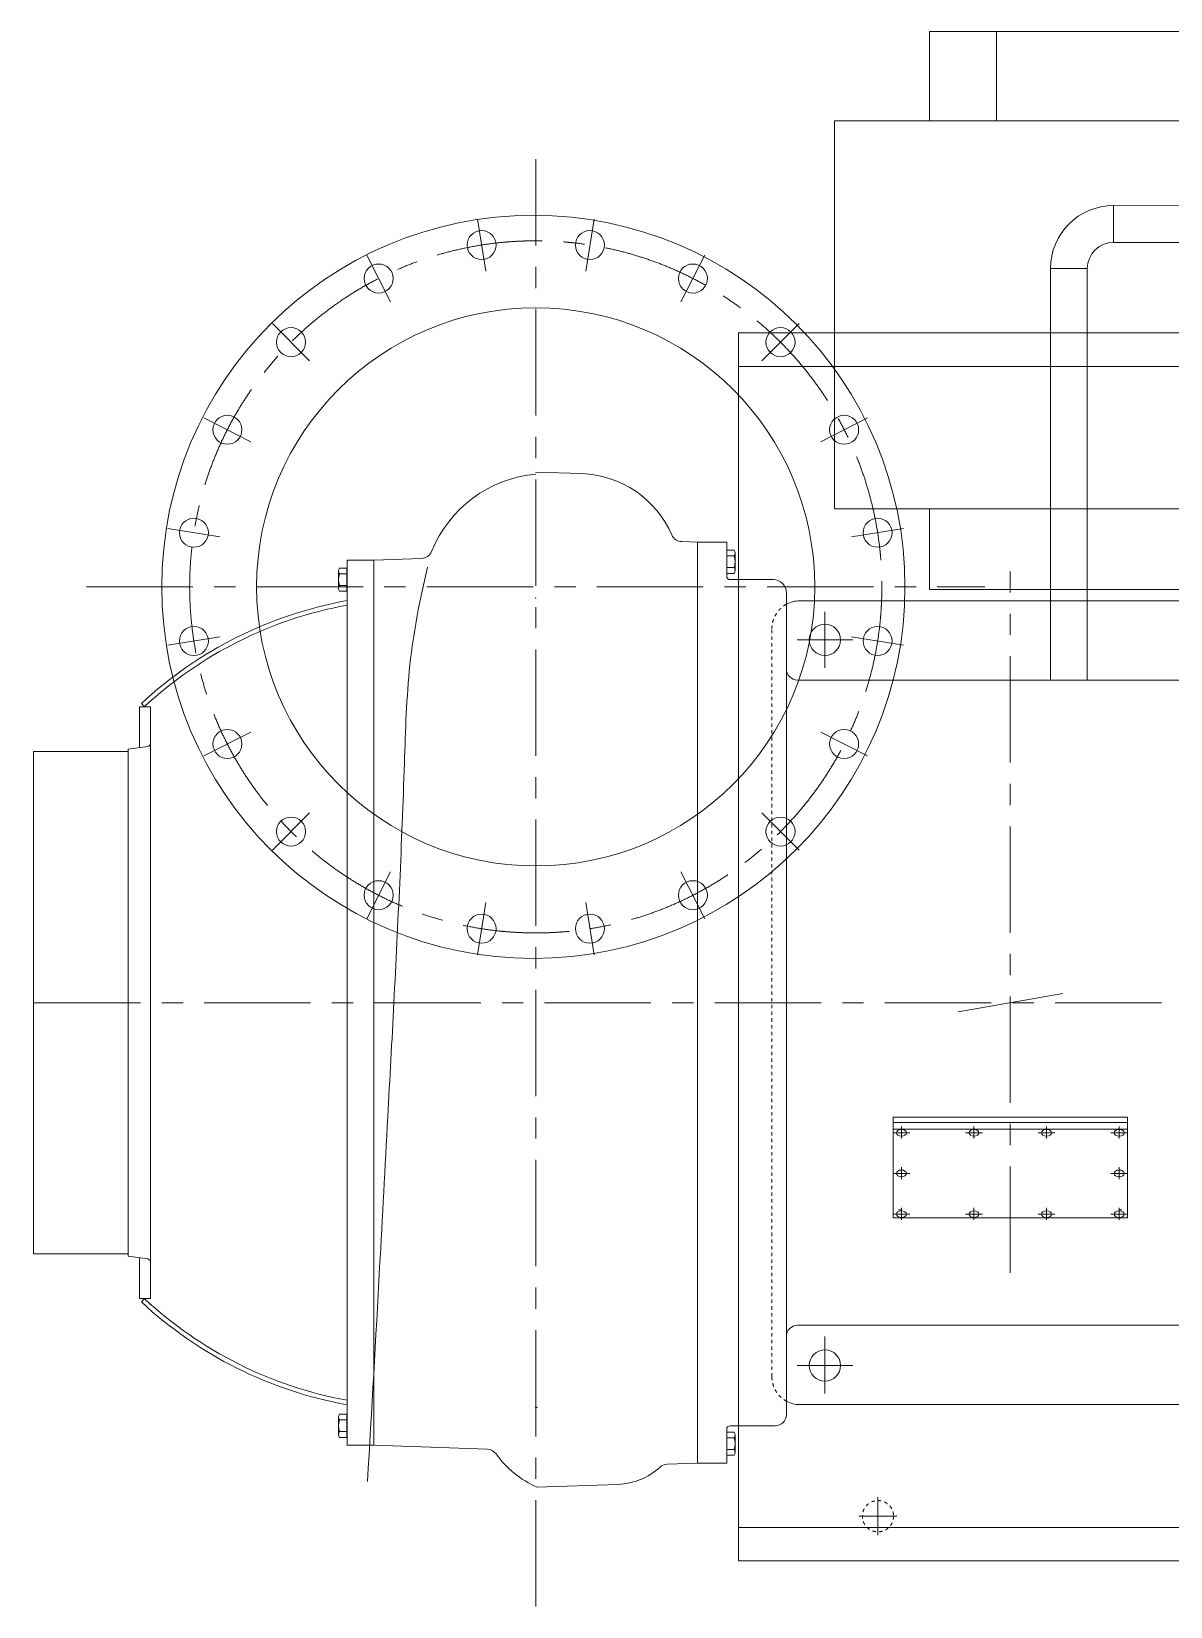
# Model space of a CAD drawing. Header units: millimetres. Extents: x -1 to 671026, y 1 to 511259.
# Drawn here: x 508560 to 534472, y 180594 to 216430 of the extents above; entities that cross this region are included whole.
import ezdxf

# ---------------------------------------------------------------- set-up
doc = ezdxf.new("R2010")
doc.units = ezdxf.units.MM
doc.header["$LTSCALE"] = 25.4
doc.linetypes.add('CENTER', pattern=[50.8, 31.75, -6.35, 6.35, -6.35])
doc.linetypes.add('EB_DASH', pattern=[6, 3, -3])
for name, color, linetype, lineweight in [('CAXA1', 5, 'CENTER', 5), ('CAXAEB0', 7, 'Continuous', 5), ('CAXA细实线层', 7, 'Continuous', 5), ('CAXA虚线层', 96, 'EB_DASH', 5)]:
    doc.layers.add(name, color=color, linetype=linetype, lineweight=lineweight)

msp = doc.modelspace()

# ---------------------------------------------------------------- linework, layer by layer
at = {"color": 7, "lineweight": 5}
for p, q in [((528985.88, 216430.32), (548289.88, 216430.32)), ((528985.88, 216430.32), (528985.88, 214398.32)), ((528985.88, 216430.32), (528985.88, 214398.32)), ((528985.88, 216430.32), (530509.88, 216430.32)), ((530509.88, 216430.32), (530509.88, 214398.32)), ((526826.88, 214398.32), (526826.88, 205569.28)), ((526826.88, 214398.32), (550448.88, 214398.32)), ((533169.94, 212470.24), (543308.96, 212456.36)), ((533176.25, 211632.06), (533176.25, 212470.26)), ((533169.94, 211632.04), (543308.96, 211618.16)), ((531741.15, 211035.16), (532579.35, 211035.16)), ((531741.15, 211035.16), (531741.15, 201672.85)), ((532579.35, 211035.16), (532579.35, 201672.85)), ((524641.97, 203958.92), (524641.97, 209572.32)), ((524641.97, 209572.32), (589411.97, 209572.32)), ((524641.97, 208810.32), (589411.97, 208810.32)), ((526826.88, 205569.28), (550448.88, 205569.28)), ((528985.88, 205569.28), (528985.88, 203730.32)), ((523714.75, 204809.9), (524375.15, 204809.9)), ((523714.75, 183854.9), (523714.75, 204809.9)), ((524375.15, 204809.9), (524375.15, 204035.12)), ((524451.35, 203958.92), (525429.25, 203958.92)), ((525734.05, 203654.12), (525734.05, 191690.72)), ((528985.88, 203730.32), (548289.88, 203730.32)), ((526038.91, 203476.32), (536960.92, 203476.32)), ((536618.08, 201672.85), (525988.05, 201672.85)), ((511014.75, 201063.32), (511014.75, 200275.92)), ((511014.75, 201063.32), (511268.75, 201063.32)), ((511131.25, 201063.32), (511059.7, 201140.27)), ((511268.75, 201063.32), (511268.75, 200238.67)), ((508601.75, 200047.32), (510760.75, 200047.32)), ((508601.75, 188617.32), (508601.75, 200047.32)), ((510760.75, 200098.12), (511203.64, 200163.28)), ((510760.75, 188566.52), (510760.75, 200098.12)), ((511014.75, 200135.49), (511014.75, 200275.92)), ((511268.75, 187601.32), (511268.75, 200238.67)), ((528159.75, 191728.67), (533493.75, 191728.67)), ((528159.75, 189437.71), (528159.75, 191728.67)), ((533493.75, 189437.71), (533493.75, 191728.67)), ((525734.05, 186547.63), (525734.05, 191690.72)), ((528159.75, 191608.4), (533493.75, 191608.4)), ((528159.75, 191456.48), (533493.75, 191456.48)), ((528159.75, 191373.8), (528540.75, 191373.8)), ((528159.75, 191373.8), (528540.75, 191373.8)), ((528350.25, 191243.76), (528350.25, 191518.17)), ((529810.75, 191373.8), (530191.75, 191373.8)), ((529810.75, 191373.8), (530191.75, 191373.8)), ((530001.25, 191243.76), (530001.25, 191518.17)), ((530826.75, 191171.1), (530826.75, 191576.49)), ((531461.75, 191373.8), (531842.75, 191373.8)), ((531461.75, 191373.8), (531842.75, 191373.8)), ((531652.25, 191243.76), (531652.25, 191518.17)), ((533112.75, 191373.8), (533493.75, 191373.8)), ((533112.75, 191373.8), (533493.75, 191373.8)), ((533303.25, 191243.76), (533303.25, 191518.17)), ((528159.75, 190448.82), (528540.75, 190448.82)), ((528159.75, 190448.82), (528540.75, 190448.82)), ((528350.25, 190318.78), (528350.25, 190593.19)), ((533112.75, 190448.63), (533493.75, 190448.63)), ((533112.75, 190448.63), (533493.75, 190448.63)), ((533303.25, 190318.6), (533303.25, 190593.01)), ((528286.75, 189621.67), (528350.25, 189621.67)), ((528350.25, 189391.81), (528350.25, 189666.22)), ((530001.25, 189391.81), (530001.25, 189666.22)), ((531652.25, 189391.81), (531652.25, 189666.22)), ((533303.25, 189391.81), (533303.25, 189666.22)), ((533303.25, 189621.67), (533366.75, 189621.67)), ((528159.75, 189521.85), (528540.75, 189521.85)), ((528159.75, 189521.85), (528540.75, 189521.85)), ((528159.75, 189437.71), (533493.75, 189437.71)), ((529810.75, 189521.85), (530191.75, 189521.85)), ((529810.75, 189521.85), (530191.75, 189521.85)), ((531461.75, 189521.85), (531842.75, 189521.85)), ((531461.75, 189521.85), (531842.75, 189521.85)), ((533112.75, 189521.85), (533493.75, 189521.85)), ((533112.75, 189521.85), (533493.75, 189521.85)), ((508601.75, 188617.32), (509236.75, 188617.32)), ((508601.75, 188617.32), (510760.75, 188617.32)), ((510760.75, 188566.52), (511203.64, 188501.36)), ((511014.75, 187601.32), (511014.75, 188529.15)), ((511014.75, 187601.32), (511268.75, 187601.32)), ((511131.25, 187601.32), (511059.7, 187524.38)), ((536618.08, 186991.65), (525988.05, 186991.65)), ((525734.05, 184959.72), (525734.05, 186547.63)), ((526038.91, 185188.32), (536960.92, 185188.32)), ((524375.15, 183854.9), (524375.15, 184629.52)), ((524451.35, 184705.72), (525480.05, 184705.72)), ((524641.97, 181632.32), (524641.97, 184705.72)), ((523714.75, 183854.9), (524375.15, 183854.9)), ((524641.97, 182394.32), (589411.97, 182394.32)), ((524641.97, 181632.32), (589411.97, 181632.32))]:
    msp.add_line(p, q, dxfattribs=at)
for centre, radius in [((519977.05, 203793.85), 8454.3), ((518799.99, 211570.87), 330.2), ((521263.52, 211570.87), 330.2), ((516457.03, 210809.6), 330.2), ((523606.47, 210809.6), 330.2), ((520031.3, 203793.85), 6350), ((514463.99, 209361.58), 330.2), ((525599.51, 209361.58), 330.2), ((513015.97, 207368.54), 330.2), ((527047.54, 207368.54), 330.2), ((512254.69, 205025.58), 330.2), ((527808.81, 205025.58), 330.2), ((512254.69, 202562.05), 330.2), ((526610.35, 202587.32), 355.6), ((527808.81, 202562.05), 330.2), ((513015.97, 200219.1), 330.2), ((527047.54, 200219.1), 330.2), ((514463.99, 198226.06), 330.2), ((525599.51, 198226.06), 330.2), ((516457.03, 196778.03), 330.2), ((523606.47, 196778.03), 330.2), ((518799.99, 196016.76), 330.2), ((521263.52, 196016.76), 330.2), ((526610.35, 186077.32), 355.6)]:
    msp.add_circle(centre, radius, dxfattribs=at)
for centre, radius, start, end in [((533176.25, 211035.16), 1435.1, 90, 180), ((533176.25, 211035.16), 596.9, 90, 180), ((524451.35, 204035.12), 76.2, 180, 270), ((525429.25, 203654.12), 304.8, 0, 90), ((517390.18, 194332.32), 9296.4, 100.229901, 132.918699), ((517390.18, 194332.32), 9194.8, 100.344176, 132.941959), ((526038.91, 202841.32), 635, 90, 118.691563), ((525988.05, 201926.85), 254, 180, 270), ((511192.55, 200238.67), 76.2, 278.369335, 360), ((511192.55, 188425.98), 76.2, 0, 81.630665), ((517390.18, 194332.32), 9296.4, 227.081301, 259.770099), ((517390.18, 194332.32), 9194.8, 227.058041, 259.655824), ((525988.05, 186737.65), 254, 90, 180), ((525480.05, 184959.72), 254, 270, 360), ((526038.91, 185823.32), 635, 241.308437, 270), ((524451.35, 184629.52), 76.2, 90, 180)]:
    msp.add_arc(centre, radius, start, end, dxfattribs=at)
for centre in [(528350.25, 191373.8), (530001.25, 191373.8), (531652.25, 191373.8), (533303.25, 191373.8), (528350.25, 190448.82), (533303.25, 190448.63), (528350.25, 189521.85), (530001.25, 189521.85), (531652.25, 189521.85), (533303.25, 189521.85)]:
    msp.add_ellipse(centre, major_axis=(-114.3, 0), ratio=0.66222222, dxfattribs=at)
msp.add_open_spline([(516203.58, 183435.49), (516298.46, 185060.73), (516456.22, 187826.09), (516649.81, 191458.55), (516857.32, 195280.62), (517017.73, 198708.54), (517110.74, 202030.77), (517390.53, 203513), (517571.28, 204245.13)], degree=3, knots=[0, 0, 0, 0, 192.30974109, 327.18883129, 429.70917948, 644.42180796, 732.78114908, 821.77759971, 821.77759971, 821.77759971, 821.77759971], dxfattribs=at)
at = {"layer": 'CAXA1', "linetype": 'CENTER', "lineweight": 5, "ltscale": 3}
for p, q in [((520031.75, 180593.65), (520031.75, 213524.63)), ((518893.75, 210978.87), (518706.22, 212162.88)), ((521169.75, 210978.87), (521357.28, 212162.88)), ((516729.15, 210275.54), (516184.91, 211343.66)), ((523334.36, 210275.54), (523878.59, 211343.66)), ((514887.82, 208937.74), (514040.16, 209785.41)), ((525175.68, 208937.74), (526023.34, 209785.41)), ((513550.03, 207096.42), (512481.91, 207640.65)), ((526513.48, 207096.42), (527581.6, 207640.65)), ((512846.7, 204931.82), (511662.69, 205119.35)), ((527216.8, 204931.82), (528400.82, 205119.35)), ((530826.75, 188183.65), (530826.75, 204144.31)), ((509811.61, 203793.82), (530251.89, 203793.82)), ((526610.35, 201952.32), (526610.35, 203222.32)), ((512846.7, 202655.82), (511662.69, 202468.29)), ((527245.35, 202587.32), (525975.35, 202587.32)), ((527216.8, 202655.82), (528400.82, 202468.29)), ((513550.03, 200491.21), (512481.91, 199946.98)), ((526513.48, 200491.21), (527581.6, 199946.98)), ((514887.82, 198649.89), (514040.16, 197802.23)), ((525175.68, 198649.89), (526023.34, 197802.23)), ((516729.15, 197312.09), (516184.91, 196243.97)), ((523334.36, 197312.09), (523878.59, 196243.97)), ((518893.75, 196608.77), (518706.22, 195424.75)), ((521169.75, 196608.77), (521357.28, 195424.75)), ((545877.32, 194332.32), (465934.95, 194332.32)), ((529639.49, 194122.97), (532154.34, 194566.41)), ((526610.35, 185442.32), (526610.35, 186737.78)), ((527245.35, 186077.32), (525975.35, 186077.32)), ((527816.91, 182216.52), (527816.91, 183080.12)), ((528248.71, 182648.32), (527385.11, 182648.32))]:
    msp.add_line(p, q, dxfattribs=at)
msp.add_circle((520031.75, 203793.82), 7874, dxfattribs=at)
at = {"layer": 'CAXAEB0', "color": 7, "lineweight": 5}
for p, q in [((524375.15, 204101.43), (524375.15, 204629.36)), ((524546.18, 204629.36), (524375.15, 204629.36)), ((524375.15, 204213), (524375.15, 204517.8)), ((524546.18, 204497.38), (524375.15, 204497.38)), ((524565.65, 204167.42), (524565.65, 204563.37)), ((515545.22, 203760.95), (515545.22, 204156.9)), ((515564.69, 204222.89), (515735.72, 204222.89)), ((515564.69, 204090.9), (515735.72, 204090.9)), ((515735.72, 203694.96), (515735.72, 204222.89)), ((515735.72, 203806.52), (515735.72, 204111.32)), ((524546.18, 204233.41), (524375.15, 204233.41)), ((524546.18, 204101.43), (524375.15, 204101.43)), ((515564.69, 203826.94), (515735.72, 203826.94)), ((515564.69, 203694.96), (515735.72, 203694.96)), ((515564.69, 184969.69), (515735.72, 184969.69)), ((515735.72, 184969.69), (515735.72, 184441.76)), ((515545.22, 184903.7), (515545.22, 184507.75)), ((515564.69, 184837.7), (515735.72, 184837.7)), ((515564.69, 184573.74), (515735.72, 184573.74)), ((515735.72, 184858.12), (515735.72, 184553.32)), ((524375.15, 184563.36), (524375.15, 184035.43)), ((524546.18, 184563.36), (524375.15, 184563.36)), ((515564.69, 184441.76), (515735.72, 184441.76)), ((524375.15, 184451.8), (524375.15, 184147)), ((524546.18, 184431.38), (524375.15, 184431.38)), ((524565.65, 184497.37), (524565.65, 184101.42)), ((524546.18, 184167.41), (524375.15, 184167.41)), ((524546.18, 184035.43), (524375.15, 184035.43))]:
    msp.add_line(p, q, dxfattribs=at)
for centre, radius, start, end in [((524444.05, 204563.37), 121.6, 327.132768, 32.867232), ((524108.45, 204365.4), 457.2, 343.221345, 16.778655), ((515666.82, 204156.9), 121.6, 147.132768, 212.867232), ((516002.42, 203958.92), 457.2, 163.221345, 196.778655), ((524444.05, 204167.42), 121.6, 327.132768, 32.867232), ((515666.82, 203760.95), 121.6, 147.132768, 212.867232), ((515666.82, 184903.7), 121.6, 147.132768, 212.867232), ((516002.42, 184705.72), 457.2, 163.221345, 196.778655), ((515666.82, 184507.75), 121.6, 147.132768, 212.867232), ((524444.05, 184497.37), 121.6, 327.132768, 32.867232), ((524108.45, 184299.4), 457.2, 343.221345, 16.778655), ((524444.05, 184101.42), 121.6, 327.132768, 32.867232)]:
    msp.add_arc(centre, radius, start, end, dxfattribs=at)
at = {"layer": 'CAXAEB0', "color": 7, "linetype": 'Continuous', "lineweight": 5}
for p in [(520031.75, 203539.74), (520031.75, 203539.74), (520031.75, 185124.9), (520057.15, 185124.9)]:
    msp.add_point(p, dxfattribs=at)
at = {"layer": 'CAXA细实线层', "color": 7, "linetype": 'Continuous', "lineweight": 5}
for p, q in [((521078.1, 206370.43), (520026.62, 206407.15)), ((523714.75, 204809.74), (523352.19, 204822.4)), ((523714.75, 204809.74), (523352.19, 204822.4)), ((523714.75, 204809.74), (523528.51, 204816.25)), ((515739.15, 204403.42), (516348.75, 204403.42)), ((515739.15, 184259.79), (515739.15, 204403.42)), ((516348.75, 204403.42), (517435.53, 204441.37)), ((516348.75, 203539.74), (516348.75, 204403.42)), ((516348.75, 204403.42), (516348.75, 203539.74)), ((516348.75, 204403.42), (516348.75, 203539.74)), ((516348.75, 204403.42), (516348.75, 203539.74)), ((516348.75, 184261.22), (516348.75, 204403.42)), ((515739.15, 184259.79), (515739.15, 185451.03)), ((515739.15, 184261.22), (516348.75, 184261.22)), ((516348.75, 184261.22), (518929.7, 184171.09)), ((523714.75, 183854.9), (523020.93, 183830.67)), ((521900.15, 183373.21), (520056.58, 183308.83))]:
    msp.add_line(p, q, dxfattribs=at)
at = {"layer": 'CAXA细实线层', "color": 7, "lineweight": 5}
msp.add_line((524641.97, 184705.72), (524641.97, 203958.92), dxfattribs=at)
at = {"layer": 'CAXA细实线层', "color": 7, "linetype": 'Continuous', "lineweight": 5}
for centre, radius, start, end in [((520288.29, 203539.74), 2832.1, 95.197145, 158.01197), ((520996.99, 204047.74), 2324.1, 23.511907, 88), ((523361.05, 205076.25), 254, 203.511911, 267.999999), ((517426.67, 204695.22), 254, 271.999998, 338.011974), ((518920.83, 183917.25), 254, 35.660406, 87.999997), ((520984.55, 185398.02), 2286, 215.660397, 246.050373), ((521847.85, 184870.9), 1498.6, 271.999997, 312.406916), ((523029.79, 183576.83), 254, 92.00001, 132.406886)]:
    msp.add_arc(centre, radius, start, end, dxfattribs=at)
at = {"layer": 'CAXA虚线层', "color": 7, "linetype": 'EB_DASH', "lineweight": 5}
msp.add_line((525403.91, 185823.32), (525403.91, 202841.32), dxfattribs=at)
msp.add_circle((527816.91, 182648.32), 355.6, dxfattribs=at)
for centre, start, end in [((526038.91, 202841.32), 118.691563, 180), ((526038.91, 185823.32), 180, 241.308437)]:
    msp.add_arc(centre, 635, start, end, dxfattribs=at)

doc.saveas('drawing.dxf')
